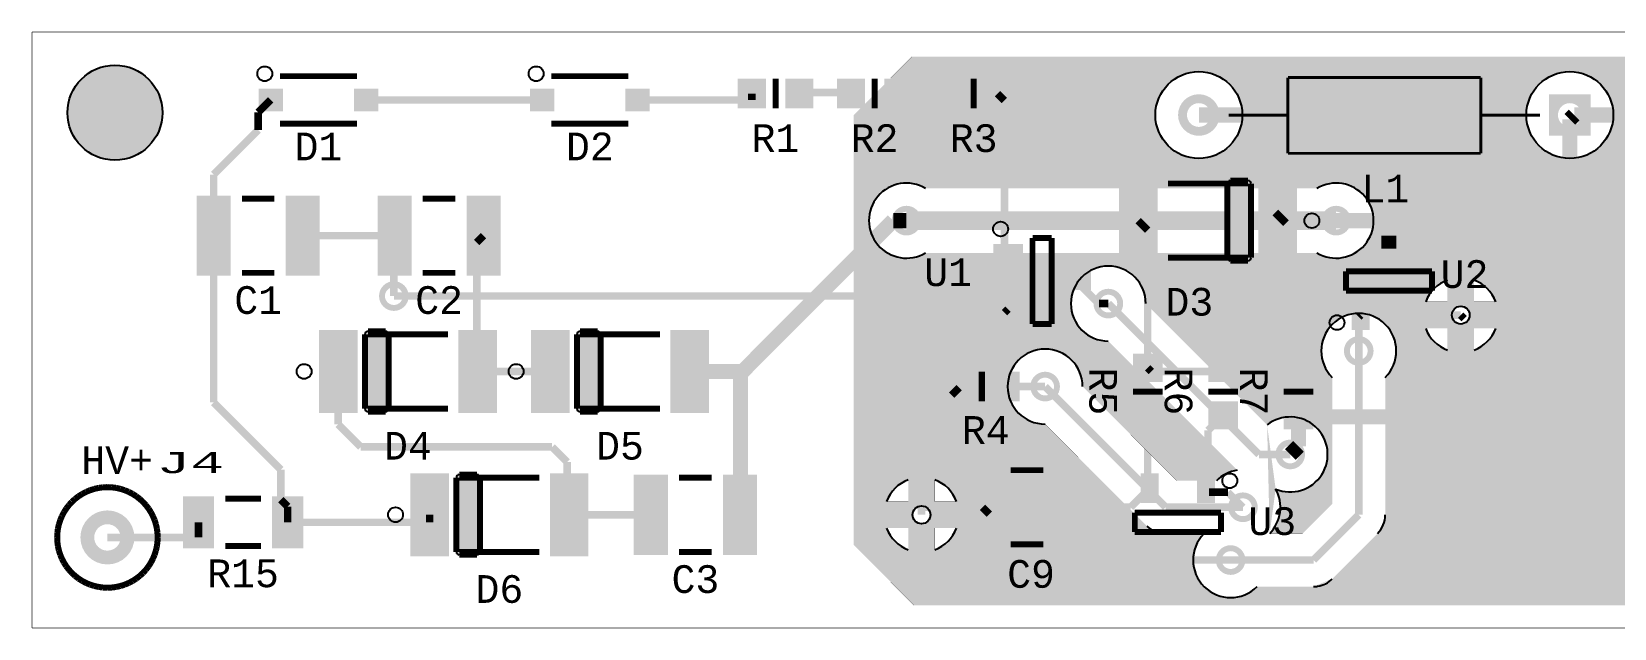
# Model space of a CAD drawing. Extents: x 0 to 100, y 0 to 20.
# Drawn here: x 0 to 53.3, y 0 to 20.1 of the extents above; entities that cross this region are included whole.
import ezdxf
from ezdxf.enums import TextEntityAlignment as Align

# ---------------------------------------------------------------- set-up
doc = ezdxf.new("R2010")
doc.units = 0
for name, color, linetype in [('KUPFERLAGE_OBEN', 3, 'CONTINUOUS'), ('KUPFERLAGE_UNTEN', 1, 'CONTINUOUS'), ('LEITERPLATTENUMRISS', 2, 'CONTINUOUS'), ('SIEBDRUCK_OBEN', 4, 'CONTINUOUS'), ('SIEBDRUCK_UNTEN', 6, 'CONTINUOUS')]:
    doc.layers.add(name, color=color, linetype=linetype)
doc.styles.add('MONOTxtStyle', font='monotxt')

msp = doc.modelspace()

# ---------------------------------------------------------------- hatches: boundary and pattern name
at = {"layer": 'KUPFERLAGE_OBEN'}
h = msp.add_hatch(color=255, dxfattribs=at)
edge = h.paths.add_edge_path()
edge.add_arc((2.794, 17.350666), 1.6, 0, 360)
h = msp.add_hatch(color=256, dxfattribs=at)
edge = h.paths.add_edge_path()
edge.add_arc((39.316, 17.272), 0.7, 0, 360)
edge = h.paths.add_edge_path()
edge.add_arc((39.316, 17.272), 0.4, 0, 360)
h = msp.add_hatch(color=256, dxfattribs=at)
h.paths.add_polyline_path([(51.116, 16.572), (51.116, 17.972), (52.516, 17.972), (52.516, 16.572)])
edge = h.paths.add_edge_path()
edge.add_arc((51.816, 17.272), 0.4, 0, 360)
h = msp.add_hatch(color=256, dxfattribs=at)
edge = h.paths.add_edge_path()
edge.add_arc((29.464, 13.716), 0.5, 0, 360)
edge = h.paths.add_edge_path()
edge.add_arc((29.464, 13.716), 0.3, 0, 360)
h = msp.add_hatch(color=256, dxfattribs=at)
edge = h.paths.add_edge_path()
edge.add_arc((43.942, 13.716), 0.5, 0, 360)
edge = h.paths.add_edge_path()
edge.add_arc((43.942, 13.716), 0.3, 0, 360)
h = msp.add_hatch(color=256, dxfattribs=at)
edge = h.paths.add_edge_path()
edge.add_arc((12.192, 11.176), 0.5, 0, 360)
edge = h.paths.add_edge_path()
edge.add_arc((12.192, 11.176), 0.3, 0, 360)
h = msp.add_hatch(color=256, dxfattribs=at)
edge = h.paths.add_edge_path()
edge.add_arc((36.266139, 10.922), 0.5, 0, 360)
edge = h.paths.add_edge_path()
edge.add_arc((36.266139, 10.922), 0.3, 0, 360)
h = msp.add_hatch(color=256, dxfattribs=at)
edge = h.paths.add_edge_path()
edge.add_arc((48.14, 10.534), 0.5, 0, 360)
edge = h.paths.add_edge_path()
edge.add_arc((48.14, 10.534), 0.3, 0, 360)
h = msp.add_hatch(color=256, dxfattribs=at)
edge = h.paths.add_edge_path()
edge.add_arc((44.704, 9.328021), 0.5, 0, 360)
edge = h.paths.add_edge_path()
edge.add_arc((44.704, 9.328021), 0.3, 0, 360)
h = msp.add_hatch(color=256, dxfattribs=at)
edge = h.paths.add_edge_path()
edge.add_arc((34.135851, 8.128), 0.5, 0, 360)
edge = h.paths.add_edge_path()
edge.add_arc((34.135851, 8.128), 0.3, 0, 360)
h = msp.add_hatch(color=256, dxfattribs=at)
edge = h.paths.add_edge_path()
edge.add_arc((42.394667, 5.842), 0.5, 0, 360)
edge = h.paths.add_edge_path()
edge.add_arc((42.394667, 5.842), 0.3, 0, 360)
h = msp.add_hatch(color=256, dxfattribs=at)
edge = h.paths.add_edge_path()
edge.add_arc((29.972, 3.81), 0.5, 0, 360)
edge = h.paths.add_edge_path()
edge.add_arc((29.972, 3.81), 0.3, 0, 360)
h = msp.add_hatch(color=256, dxfattribs=at)
edge = h.paths.add_edge_path()
edge.add_arc((40.801, 4.064), 0.5, 0, 360)
edge = h.paths.add_edge_path()
edge.add_arc((40.801, 4.064), 0.3, 0, 360)
h = msp.add_hatch(color=256, dxfattribs=at)
edge = h.paths.add_edge_path()
edge.add_arc((2.54, 3.048), 0.910082, 0, 360)
edge = h.paths.add_edge_path()
edge.add_arc((2.54, 3.048), 0.4445, 0, 360)
h = msp.add_hatch(color=256, dxfattribs=at)
edge = h.paths.add_edge_path()
edge.add_arc((40.386, 2.286), 0.5, 0, 360)
edge = h.paths.add_edge_path()
edge.add_arc((40.386, 2.286), 0.3, 0, 360)
at = {"layer": 'KUPFERLAGE_UNTEN'}
h = msp.add_hatch(color=1, dxfattribs=at)
h.paths.add_polyline_path([(99.233675, 0.766325), (99.233675, 13.208), (94.488, 13.208), (91.354649, 19.233675), (71.73458, 19.233675), (71.233675, 18.131686), (71.233675, 18.131684), (69.342, 13.97), (63.5, 13.97), (60.868162, 19.233675), (29.647675, 19.233675), (27.686, 17.272), (27.686, 2.794), (29.713675, 0.766325)])
edge = h.paths.add_edge_path()
edge.add_arc((90.17, 6.604), 1.262635, 90.072045, 359.928046, ccw=False)
edge.add_line((90.168412, 7.866634), (93.093889, 10.792111))
edge.add_arc((93.725999, 10.16), 0.893939, 89.961453, 135, ccw=False)
edge.add_line((93.726601, 11.053939), (95.628305, 11.053939))
edge.add_arc((96.52, 10.16), 1.262635, 225.071999, 134.928001, ccw=False)
edge.add_line((95.628305, 9.266061), (94.096281, 9.266061))
edge.add_line((94.096281, 9.266061), (91.432634, 6.602414))
edge = h.paths.add_edge_path()
edge.add_arc((48.14, 10.534), 1.262635, 200.769496, 249.230504, ccw=False)
edge.add_line((46.959418, 10.086258), (47.692258, 10.086258))
edge.add_line((47.692258, 10.086258), (47.692258, 9.353418))
edge = h.paths.add_edge_path()
edge.add_line((47.692258, 11.714582), (47.692258, 10.981742))
edge.add_line((47.692258, 10.981742), (46.959418, 10.981742))
edge.add_arc((48.14, 10.534), 1.262635, 110.769496, 159.230504, ccw=False)
edge = h.paths.add_edge_path()
edge.add_arc((71.374, 6.35), 1.262635, 0.071954, 269.927955, ccw=False)
edge.add_line((72.636634, 6.351586), (72.760281, 6.227939))
edge.add_line((72.760281, 6.227939), (79.590688, 6.227939))
edge.add_arc((80.482383, 5.334), 1.262635, 225.071999, 134.928001, ccw=False)
edge.add_line((79.590688, 4.440061), (72.390803, 4.440061))
edge.add_arc((72.389999, 5.334), 0.893939, 225, 270.051481, ccw=False)
edge.add_line((71.757889, 4.701889), (71.372412, 5.087366))
edge = h.paths.add_edge_path()
edge.add_arc((97.028, 3.048), 1.672717, 0, 360)
edge = h.paths.add_edge_path()
edge.add_arc((34.135851, 8.128), 1.262635, 0.071938, 269.92794, ccw=False)
edge.add_line((35.398485, 8.129585), (38.570132, 4.957939))
edge.add_line((38.570132, 4.957939), (39.909305, 4.957939))
edge.add_arc((40.801, 4.064), 1.262635, 98.628399, 134.928001, ccw=False)
edge.add_line((40.611573, 5.312345), (36.264551, 9.659366))
edge.add_arc((36.266139, 10.922), 1.262635, 0.071954, 269.927955, ccw=False)
edge.add_line((37.528773, 10.923586), (41.616232, 6.836126))
edge.add_arc((42.394667, 5.842), 1.262635, 247.129364, 128.062149, ccw=False)
edge.add_arc((40.801, 4.064), 1.262635, 315.559238, 29.12926, ccw=False)
edge.add_line((41.702489, 3.179939), (42.809717, 3.179939))
edge.add_line((42.809717, 3.179939), (43.810061, 4.180283))
edge.add_line((43.810061, 4.180283), (43.810061, 8.436326))
edge.add_arc((44.704, 9.328021), 1.262635, 315.071999, 224.928001, ccw=False)
edge.add_line((45.597939, 8.436326), (45.597939, 3.81))
edge.add_arc((44.704, 3.81), 0.893939, 314.927935, 0, ccw=False)
edge.add_line((45.335315, 3.177095), (43.812905, 1.654685))
edge.add_arc((43.18, 2.286), 0.893939, 278.981182, 315.072065, ccw=False)
edge.add_arc((43.179999, 2.286), 0.893939, 269.962869, 278.98126, ccw=False)
edge.add_line((43.179419, 1.392061), (41.277695, 1.392061))
edge.add_arc((40.386, 2.286), 1.262635, 135.559238, 314.928001, ccw=False)
edge.add_line((39.484511, 3.170061), (38.200783, 3.170061))
edge.add_arc((38.199851, 4.064), 0.893939, 225.000007, 270.059762, ccw=False)
edge.add_line((37.567741, 3.431889), (34.134263, 6.865366))
edge = h.paths.add_edge_path()
edge.add_arc((29.972, 3.81), 0.3, 0, 360)
edge = h.paths.add_edge_path()
edge.add_arc((29.972, 3.81), 1.262635, 200.769496, 249.230504, ccw=False)
edge.add_line((28.791418, 3.362258), (29.524258, 3.362258))
edge.add_line((29.524258, 3.362258), (29.524258, 2.629418))
edge = h.paths.add_edge_path()
edge.add_arc((29.972, 3.81), 1.262635, 290.769496, 339.230504, ccw=False)
edge.add_line((30.419742, 2.629418), (30.419742, 3.362258))
edge.add_line((30.419742, 3.362258), (31.152582, 3.362258))
edge = h.paths.add_edge_path()
edge.add_arc((29.972, 3.81), 1.262635, 110.769496, 159.230504, ccw=False)
edge.add_line((29.524258, 4.990582), (29.524258, 4.257742))
edge.add_line((29.524258, 4.257742), (28.791418, 4.257742))
edge = h.paths.add_edge_path()
edge.add_arc((29.972, 3.81), 1.262635, 20.769496, 69.230504, ccw=False)
edge.add_line((31.152582, 4.257742), (30.419742, 4.257742))
edge.add_line((30.419742, 4.257742), (30.419742, 4.990582))
edge = h.paths.add_edge_path()
edge.add_arc((43.942, 13.716), 1.262635, 239.271696, 120.728304, ccw=False)
edge.add_line((43.296834, 12.630639), (30.109166, 12.630639))
edge.add_arc((29.464, 13.716), 1.262635, 59.271696, 300.728304, ccw=False)
edge.add_line((30.109166, 14.801361), (43.296834, 14.801361))
edge = h.paths.add_edge_path()
edge.add_arc((39.316, 17.272), 1.462635, 0, 360)
edge = h.paths.add_edge_path()
edge.add_arc((83.566, 11.086697), 1.262635, 200.769496, 249.230504, ccw=False)
edge.add_line((82.385418, 10.638955), (83.118258, 10.638955))
edge.add_line((83.118258, 10.638955), (83.118258, 9.906115))
edge = h.paths.add_edge_path()
edge.add_arc((83.566, 11.086697), 1.262635, 290.769496, 339.230504, ccw=False)
edge.add_line((84.013742, 9.906115), (84.013742, 10.638955))
edge.add_line((84.013742, 10.638955), (84.746582, 10.638955))
edge = h.paths.add_edge_path()
edge.add_arc((83.566, 11.086697), 1.262635, 110.769496, 159.230504, ccw=False)
edge.add_line((83.118258, 12.267279), (83.118258, 11.534439))
edge.add_line((83.118258, 11.534439), (82.385418, 11.534439))
edge = h.paths.add_edge_path()
edge.add_arc((83.566, 11.086697), 0.3, 0, 360)
edge = h.paths.add_edge_path()
edge.add_arc((83.566, 11.086697), 1.262635, 20.769496, 69.230504, ccw=False)
edge.add_line((84.746582, 11.534439), (84.013742, 11.534439))
edge.add_line((84.013742, 11.534439), (84.013742, 12.267279))
edge = h.paths.add_edge_path()
edge.add_arc((74.168, 17.272), 1.672717, 200.769538, 249.230462, ccw=False)
edge.add_line((72.603986, 16.678838), (73.574838, 16.678838))
edge.add_line((73.574838, 16.678838), (73.574838, 15.707986))
edge = h.paths.add_edge_path()
edge.add_arc((74.168, 17.272), 1.672717, 290.769538, 339.230462, ccw=False)
edge.add_line((74.761162, 15.707986), (74.761162, 16.678838))
edge.add_line((74.761162, 16.678838), (75.732014, 16.678838))
edge = h.paths.add_edge_path()
edge.add_arc((78.232, 17.272), 1.672717, 0, 360)
edge = h.paths.add_edge_path()
edge.add_arc((82.296, 17.272), 1.672717, 0, 360)
edge = h.paths.add_edge_path()
edge.add_arc((86.36, 17.272), 1.672717, 200.769538, 249.230462, ccw=False)
edge.add_line((84.795986, 16.678838), (85.766838, 16.678838))
edge.add_line((85.766838, 16.678838), (85.766838, 15.707986))
edge = h.paths.add_edge_path()
edge.add_arc((86.36, 17.272), 1.672717, 290.769538, 339.230462, ccw=False)
edge.add_line((86.953162, 15.707986), (86.953162, 16.678838))
edge.add_line((86.953162, 16.678838), (87.924014, 16.678838))
edge = h.paths.add_edge_path()
edge.add_arc((90.424, 17.272), 1.672717, 0, 360)
edge = h.paths.add_edge_path()
edge.add_arc((74.168, 17.272), 1.672717, 110.769538, 159.230462, ccw=False)
edge.add_line((73.574838, 18.836014), (73.574838, 17.865162))
edge.add_line((73.574838, 17.865162), (72.603986, 17.865162))
edge = h.paths.add_edge_path()
edge.add_arc((74.168, 17.272), 0.4445, 0, 360)
edge = h.paths.add_edge_path()
edge.add_arc((74.168, 17.272), 1.672717, 20.769538, 69.230462, ccw=False)
edge.add_line((75.732014, 17.865162), (74.761162, 17.865162))
edge.add_line((74.761162, 17.865162), (74.761162, 18.836014))
edge = h.paths.add_edge_path()
edge.add_arc((86.36, 17.272), 1.672717, 110.769538, 159.230462, ccw=False)
edge.add_line((85.766838, 18.836014), (85.766838, 17.865162))
edge.add_line((85.766838, 17.865162), (84.795986, 17.865162))
edge = h.paths.add_edge_path()
edge.add_arc((86.36, 17.272), 0.4445, 0, 360)
edge = h.paths.add_edge_path()
edge.add_arc((86.36, 17.272), 1.672717, 20.769538, 69.230462, ccw=False)
edge.add_line((87.924014, 17.865162), (86.953162, 17.865162))
edge.add_line((86.953162, 17.865162), (86.953162, 18.836014))
edge = h.paths.add_edge_path()
edge.add_arc((67.31, 5.842), 1.262635, 290.769496, 339.230504, ccw=False)
edge.add_line((67.757742, 4.661418), (67.757742, 5.394258))
edge.add_line((67.757742, 5.394258), (68.490582, 5.394258))
edge = h.paths.add_edge_path()
edge.add_arc((67.31, 5.842), 0.3, 0, 360)
edge = h.paths.add_edge_path()
edge.add_arc((67.31, 5.842), 1.262635, 200.769496, 249.230504, ccw=False)
edge.add_line((66.129418, 5.394258), (66.862258, 5.394258))
edge.add_line((66.862258, 5.394258), (66.862258, 4.661418))
edge = h.paths.add_edge_path()
edge.add_arc((67.31, 5.842), 1.262635, 20.769496, 69.230504, ccw=False)
edge.add_line((68.490582, 6.289742), (67.757742, 6.289742))
edge.add_line((67.757742, 6.289742), (67.757742, 7.022582))
edge = h.paths.add_edge_path()
edge.add_arc((67.31, 5.842), 1.262635, 110.769496, 159.230504, ccw=False)
edge.add_line((66.862258, 7.022582), (66.862258, 6.289742))
edge.add_line((66.862258, 6.289742), (66.129418, 6.289742))
edge = h.paths.add_edge_path()
edge.add_arc((48.14, 10.534), 1.262635, 290.769496, 339.230504, ccw=False)
edge.add_line((48.587742, 9.353418), (48.587742, 10.086258))
edge.add_line((48.587742, 10.086258), (49.320582, 10.086258))
edge = h.paths.add_edge_path()
edge.add_arc((68.834, 10.16), 1.262635, 200.769496, 249.230504, ccw=False)
edge.add_line((67.653418, 9.712258), (68.386258, 9.712258))
edge.add_line((68.386258, 9.712258), (68.386258, 8.979418))
edge = h.paths.add_edge_path()
edge.add_arc((68.834, 10.16), 1.262635, 290.769496, 339.230504, ccw=False)
edge.add_line((69.281742, 8.979418), (69.281742, 9.712258))
edge.add_line((69.281742, 9.712258), (70.014582, 9.712258))
edge = h.paths.add_edge_path()
edge.add_arc((68.834, 10.16), 0.3, 0, 360)
edge = h.paths.add_edge_path()
edge.add_arc((48.14, 10.534), 0.3, 0, 360)
edge = h.paths.add_edge_path()
edge.add_arc((48.14, 10.534), 1.262635, 20.769496, 69.230504, ccw=False)
edge.add_line((49.320582, 10.981742), (48.587742, 10.981742))
edge.add_line((48.587742, 10.981742), (48.587742, 11.714582))
edge = h.paths.add_edge_path()
edge.add_arc((68.834, 10.16), 1.262635, 110.769496, 159.230504, ccw=False)
edge.add_line((68.386258, 11.340582), (68.386258, 10.607742))
edge.add_line((68.386258, 10.607742), (67.653418, 10.607742))
edge = h.paths.add_edge_path()
edge.add_arc((68.834, 10.16), 1.262635, 20.769496, 69.230504, ccw=False)
edge.add_line((70.014582, 10.607742), (69.281742, 10.607742))
edge.add_line((69.281742, 10.607742), (69.281742, 11.340582))
edge = h.paths.add_edge_path()
edge.add_arc((51.816, 17.272), 1.462635, 0, 360)
h = msp.add_hatch(color=255, dxfattribs=at)
edge = h.paths.add_edge_path()
edge.add_arc((2.794, 17.350666), 1.6, 0, 360)
h = msp.add_hatch(color=256, dxfattribs=at)
edge = h.paths.add_edge_path()
edge.add_arc((39.316, 17.272), 0.7, 0, 360)
edge = h.paths.add_edge_path()
edge.add_arc((39.316, 17.272), 0.4, 0, 360)
h = msp.add_hatch(color=256, dxfattribs=at)
edge = h.paths.add_edge_path()
edge.add_arc((51.816, 17.272), 0.7, 0, 360)
edge = h.paths.add_edge_path()
edge.add_arc((51.816, 17.272), 0.4, 0, 360)
h = msp.add_hatch(color=256, dxfattribs=at)
edge = h.paths.add_edge_path()
edge.add_arc((29.464, 13.716), 0.5, 0, 360)
edge = h.paths.add_edge_path()
edge.add_arc((29.464, 13.716), 0.3, 0, 360)
h = msp.add_hatch(color=256, dxfattribs=at)
edge = h.paths.add_edge_path()
edge.add_arc((43.942, 13.716), 0.5, 0, 360)
edge = h.paths.add_edge_path()
edge.add_arc((43.942, 13.716), 0.3, 0, 360)
h = msp.add_hatch(color=256, dxfattribs=at)
edge = h.paths.add_edge_path()
edge.add_arc((12.192, 11.176), 0.5, 0, 360)
edge = h.paths.add_edge_path()
edge.add_arc((12.192, 11.176), 0.3, 0, 360)
h = msp.add_hatch(color=256, dxfattribs=at)
edge = h.paths.add_edge_path()
edge.add_arc((36.266139, 10.922), 0.5, 0, 360)
edge = h.paths.add_edge_path()
edge.add_arc((36.266139, 10.922), 0.3, 0, 360)
h = msp.add_hatch(color=256, dxfattribs=at)
edge = h.paths.add_edge_path()
edge.add_arc((48.14, 10.534), 0.5, 0, 360)
edge = h.paths.add_edge_path()
edge.add_arc((48.14, 10.534), 0.3, 0, 360)
h = msp.add_hatch(color=256, dxfattribs=at)
edge = h.paths.add_edge_path()
edge.add_arc((44.704, 9.328021), 0.5, 0, 360)
edge = h.paths.add_edge_path()
edge.add_arc((44.704, 9.328021), 0.3, 0, 360)
h = msp.add_hatch(color=256, dxfattribs=at)
edge = h.paths.add_edge_path()
edge.add_arc((34.135851, 8.128), 0.5, 0, 360)
edge = h.paths.add_edge_path()
edge.add_arc((34.135851, 8.128), 0.3, 0, 360)
h = msp.add_hatch(color=256, dxfattribs=at)
edge = h.paths.add_edge_path()
edge.add_arc((42.394667, 5.842), 0.5, 0, 360)
edge = h.paths.add_edge_path()
edge.add_arc((42.394667, 5.842), 0.3, 0, 360)
h = msp.add_hatch(color=256, dxfattribs=at)
edge = h.paths.add_edge_path()
edge.add_arc((29.972, 3.81), 0.5, 0, 360)
edge = h.paths.add_edge_path()
edge.add_arc((29.972, 3.81), 0.3, 0, 360)
h = msp.add_hatch(color=256, dxfattribs=at)
edge = h.paths.add_edge_path()
edge.add_arc((40.801, 4.064), 0.5, 0, 360)
edge = h.paths.add_edge_path()
edge.add_arc((40.801, 4.064), 0.3, 0, 360)
h = msp.add_hatch(color=256, dxfattribs=at)
edge = h.paths.add_edge_path()
edge.add_arc((2.54, 3.048), 0.910082, 0, 360)
edge = h.paths.add_edge_path()
edge.add_arc((2.54, 3.048), 0.4445, 0, 360)
h = msp.add_hatch(color=256, dxfattribs=at)
edge = h.paths.add_edge_path()
edge.add_arc((40.386, 2.286), 0.5, 0, 360)
edge = h.paths.add_edge_path()
edge.add_arc((40.386, 2.286), 0.3, 0, 360)
at = {"layer": 'LEITERPLATTENUMRISS'}
h = msp.add_hatch(color=255, dxfattribs=at)
edge = h.paths.add_edge_path()
edge.add_arc((2.794, 17.350666), 1.6, 0, 360)
at = {"layer": 'SIEBDRUCK_OBEN'}
h = msp.add_hatch(color=255, dxfattribs=at)
edge = h.paths.add_edge_path()
edge.add_arc((2.794, 17.350666), 1.6, 0, 360)
h = msp.add_hatch(color=4, dxfattribs=at)
edge = h.paths.add_edge_path()
edge.add_line((40.274, 14.966), (40.274, 12.466))
edge.add_arc((40.374, 12.466), 0.1, 180, 270)
edge.add_line((40.374, 12.366), (40.974, 12.366))
edge.add_arc((40.974, 12.466), 0.1, 270, 0)
edge.add_line((41.074, 12.466), (41.074, 14.966))
edge.add_arc((40.974, 14.966), 0.1, 0, 90)
edge.add_line((40.974, 15.066), (40.374, 15.066))
edge.add_arc((40.374, 14.966), 0.1, 90, 180)
h = msp.add_hatch(color=4, dxfattribs=at)
edge = h.paths.add_edge_path()
edge.add_line((11.217, 9.886), (11.217, 7.386))
edge.add_arc((11.317, 7.386), 0.1, 180, 270)
edge.add_line((11.317, 7.286), (11.917, 7.286))
edge.add_arc((11.917, 7.386), 0.1, 270, 0)
edge.add_line((12.017, 7.386), (12.017, 9.886))
edge.add_arc((11.917, 9.886), 0.1, 0, 90)
edge.add_line((11.917, 9.986), (11.317, 9.986))
edge.add_arc((11.317, 9.886), 0.1, 90, 180)
h = msp.add_hatch(color=4, dxfattribs=at)
edge = h.paths.add_edge_path()
edge.add_line((18.362, 9.886), (18.362, 7.386))
edge.add_arc((18.462, 7.386), 0.1, 180, 270)
edge.add_line((18.462, 7.286), (19.062, 7.286))
edge.add_arc((19.062, 7.386), 0.1, 270, 0)
edge.add_line((19.162, 7.386), (19.162, 9.886))
edge.add_arc((19.062, 9.886), 0.1, 0, 90)
edge.add_line((19.062, 9.986), (18.462, 9.986))
edge.add_arc((18.462, 9.886), 0.1, 90, 180)
h = msp.add_hatch(color=4, dxfattribs=at)
edge = h.paths.add_edge_path()
edge.add_line((14.298, 5.062), (14.298, 2.562))
edge.add_arc((14.398, 2.562), 0.1, 180, 270)
edge.add_line((14.398, 2.462), (14.998, 2.462))
edge.add_arc((14.998, 2.562), 0.1, 270, 0)
edge.add_line((15.098, 2.562), (15.098, 5.062))
edge.add_arc((14.998, 5.062), 0.1, 0, 90)
edge.add_line((14.998, 5.162), (14.398, 5.162))
edge.add_arc((14.398, 5.062), 0.1, 90, 180)
at = {"layer": 'SIEBDRUCK_UNTEN'}
h = msp.add_hatch(color=255, dxfattribs=at)
edge = h.paths.add_edge_path()
edge.add_arc((2.794, 17.350666), 1.6, 0, 360)

# ---------------------------------------------------------------- linework, layer by layer
at = {"layer": 'KUPFERLAGE_OBEN', "color": 3}
for points, const_width in [([(100.076, 20.066), (0, 20.066)], 0.0254), ([(0, 20.066), (0, 0)], 0.0254), ([(25.894966, 18.034), (27.660039, 18.034)], 0.254), ([(29.234077, 18.034), (30.980594, 18.034)], 0.254), ([(7.62, 17.358), (8.042, 17.78)], 0.254), ([(17.186, 17.78), (11.262, 17.78)], 0.254), ([(24.254666, 17.78), (20.406, 17.78)], 0.254), ([(24.254666, 17.9937), (24.254666, 17.78)], 0.254), ([(32.532888, 17.9937), (32.766, 17.760588)], 0.254), ([(32.766, 17.760588), (32.766, 12.48)], 0.254), ([(7.62, 16.764), (7.62, 17.358)], 0.254), ([(40.894, 17.272), (39.316, 17.272)], 0.508), ([(42.164, 16.002), (40.894, 17.272)], 0.508), ([(51.816, 17.12321), (51.964789, 17.272)], 0.508), ([(51.816, 8.382), (51.816, 17.12321)], 0.508), ([(51.964789, 17.272), (55.254, 17.272)], 0.508), ([(6.12, 15.264), (7.62, 16.764)], 0.254), ([(42.164, 13.906), (42.164, 16.002)], 0.508), ([(6.12, 13.208), (6.12, 15.264)], 0.254), ([(23.94, 8.636), (29.02, 13.716)], 0.508), ([(29.02, 13.716), (29.464, 13.716)], 0.508), ([(42.164, 13.906), (41.974, 13.716)], 0.508), ([(41.974, 13.716), (45.211909, 13.716)], 0.508), ([(45.211909, 13.716), (45.72, 13.207909)], 0.508), ([(6.12, 13.208), (6.12, 7.596)], 0.254), ([(12.331, 13.208), (9.12, 13.208)], 0.254), ([(15.216, 13.208), (14.986, 12.978)], 0.254), ([(37.274, 13.716), (37.592, 13.398)], 0.254), ([(37.592, 13.398), (37.592, 8.89)], 0.254), ([(45.72, 13.207909), (45.72, 12.767)], 0.508), ([(12.192, 13.196), (12.192, 11.176)], 0.254), ([(14.986, 12.978), (14.986, 8.6515)], 0.254), ([(35.186, 11.684), (35.948, 10.922)], 0.254), ([(32.886, 10.734), (32.766, 10.614)], 0.254), ([(32.766, 10.614), (32.766, 8.147)], 0.254), ([(35.948, 10.922), (36.266139, 10.922)], 0.254), ([(44.77, 10.534), (44.704, 10.468)], 0.254), ([(44.704, 10.468), (44.704, 9.328021)], 0.254), ([(46.67, 10.534), (48.14, 10.534)], 0.254), ([(10.317, 6.858), (10.317, 8.636)], 0.254), ([(15.0015, 8.636), (17.494, 8.636)], 0.254), ([(23.94, 8.636), (22.162, 8.636)], 0.508), ([(23.876, 3.836), (23.876, 8.636)], 0.508), ([(37.592, 8.758666), (37.714666, 8.636)], 0.254), ([(37.714666, 8.636), (42.610667, 8.636)], 0.254), ([(50.546, 7.112), (51.816, 8.382)], 0.508), ([(30.988, 7.836), (31.242, 8.09)], 0.254), ([(34.135851, 8.128), (32.804, 8.128)], 0.254), ([(6.12, 7.596), (8.382, 5.334)], 0.254), ([(30.988, 7.836), (30.988, 6.489)], 0.254), ([(10.317, 6.858), (11.079, 6.096)], 0.254), ([(37.592, 4.606), (37.592, 7.158666)], 0.254), ([(40.132, 7.158666), (39.624, 6.650666)], 0.254), ([(42.672, 6.119333), (42.672, 7.112)], 0.508), ([(42.71867, 7.112), (50.546, 7.112)], 0.508), ([(30.988, 6.489), (31.635, 5.842)], 0.254), ([(39.624, 6.650666), (39.624, 4.826)], 0.254), ([(11.079, 6.096), (17.526, 6.096)], 0.254), ([(18.034, 5.588), (17.526, 6.096)], 0.254), ([(31.635, 5.842), (31.635, 4.064)], 0.254), ([(42.394667, 5.842), (42.672, 6.119333)], 0.508), ([(8.382, 5.334), (8.382, 4.318)], 0.254), ([(18.034, 5.588), (18.034, 3.81)], 0.254), ([(37.658, 4.706), (37.016, 4.064)], 0.254), ([(8.382, 4.318), (8.612, 4.088)], 0.254), ([(40.293001, 4.572), (39.658, 4.572)], 0.254), ([(40.801, 4.064), (40.293001, 4.572)], 0.254), ([(8.612, 4.088), (8.612, 3.556)], 0.254), ([(13.398, 3.812), (13.398, 3.556)], 0.254), ([(20.828, 3.81), (18.034, 3.81)], 0.254), ([(32.004, 4.064), (29.972, 4.064)], 0.254), ([(32.028, 4.064), (32.258, 3.834)], 0.254), ([(37.016, 4.064), (35.052, 4.064)], 0.254), ([(5.612, 3.556), (5.612, 3.048)], 0.254), ([(13.398, 3.556), (8.612, 3.556)], 0.254), ([(5.612, 3.048), (2.54, 3.048)], 0.254), ([(38.668, 2.286), (40.386, 2.286)], 0.254), ([(0, 0), (100.076, 0)], 0.0254)]:
    msp.add_lwpolyline(points, dxfattribs=dict(at, const_width=const_width))
at = {"layer": 'KUPFERLAGE_OBEN', "color": 255}
msp.add_circle((2.794, 17.350666), 1.6, dxfattribs=at)
at = {"layer": 'KUPFERLAGE_OBEN'}
for points in [[(7.632, 17.4), (7.632, 18.16), (8.452, 17.4), (8.452, 18.16)], [(10.852, 17.4), (10.852, 18.16), (11.672, 17.4), (11.672, 18.16)], [(16.776, 17.4), (16.776, 18.16), (17.596, 17.4), (17.596, 18.16)], [(19.996, 17.4), (19.996, 18.16), (20.816, 17.4), (20.816, 18.16)], [(23.779666, 17.4937), (23.779666, 18.4937), (24.729666, 17.4937), (24.729666, 18.4937)], [(25.379666, 17.4937), (25.379666, 18.4937), (26.329666, 17.4937), (26.329666, 18.4937)], [(27.118776, 17.4937), (27.118776, 18.4937), (28.068776, 17.4937), (28.068776, 18.4937)], [(28.718776, 17.4937), (28.718776, 18.4937), (29.668776, 17.4937), (29.668776, 18.4937)], [(30.457888, 17.4937), (30.457888, 18.4937), (31.407888, 17.4937), (31.407888, 18.4937)], [(32.057888, 17.4937), (32.057888, 18.4937), (33.007888, 17.4937), (33.007888, 18.4937)], [(36.624, 15.116), (37.924, 15.116), (36.624, 12.316), (37.924, 12.316)], [(41.324, 15.116), (42.624, 15.116), (41.324, 12.316), (42.624, 12.316)], [(6.695, 11.858), (5.545, 11.858), (6.695, 14.558), (5.545, 14.558)], [(9.695, 11.858), (8.545, 11.858), (9.695, 14.558), (8.545, 14.558)], [(12.791, 11.858), (11.641, 11.858), (12.791, 14.558), (11.641, 14.558)], [(15.791, 11.858), (14.641, 11.858), (15.791, 14.558), (14.641, 14.558)], [(45.42, 13.334), (46.02, 13.334), (45.42, 12.334), (46.02, 12.334)], [(32.386, 12.334), (32.386, 12.934), (33.386, 12.334), (33.386, 12.934)], [(34.686, 11.384), (34.686, 11.984), (35.686, 11.384), (35.686, 11.984)], [(32.386, 10.434), (32.386, 11.034), (33.386, 10.434), (33.386, 11.034)], [(45.07, 10.034), (44.47, 10.034), (45.07, 11.034), (44.47, 11.034)], [(46.97, 10.034), (46.37, 10.034), (46.97, 11.034), (46.37, 11.034)], [(10.967, 7.236), (9.667, 7.236), (10.967, 10.036), (9.667, 10.036)], [(15.667, 7.236), (14.367, 7.236), (15.667, 10.036), (14.367, 10.036)], [(18.112, 7.236), (16.812, 7.236), (18.112, 10.036), (16.812, 10.036)], [(22.812, 7.236), (21.512, 7.236), (22.812, 10.036), (21.512, 10.036)], [(37.092, 9.233666), (38.092, 9.233666), (37.092, 8.283666), (38.092, 8.283666)], [(39.632, 9.233666), (40.632, 9.233666), (39.632, 8.283666), (40.632, 8.283666)], [(42.172, 9.233666), (43.172, 9.233666), (42.172, 8.283666), (43.172, 8.283666)], [(30.729, 7.628), (30.729, 8.628), (31.679, 7.628), (31.679, 8.628)], [(32.329, 7.628), (32.329, 8.628), (33.279, 7.628), (33.279, 8.628)], [(38.092, 6.683666), (37.092, 6.683666), (38.092, 7.633666), (37.092, 7.633666)], [(40.632, 6.683666), (39.632, 6.683666), (40.632, 7.633666), (39.632, 7.633666)], [(43.172, 6.683666), (42.172, 6.683666), (43.172, 7.633666), (42.172, 7.633666)], [(31.453, 5.414), (32.603, 5.414), (31.453, 2.714), (32.603, 2.714)], [(34.453, 5.414), (35.603, 5.414), (34.453, 2.714), (35.603, 2.714)], [(14.048, 2.412), (12.748, 2.412), (14.048, 5.212), (12.748, 5.212)], [(18.748, 2.412), (17.448, 2.412), (18.748, 5.212), (17.448, 5.212)], [(21.427, 2.462), (20.277, 2.462), (21.427, 5.162), (20.277, 5.162)], [(24.427, 2.462), (23.277, 2.462), (24.427, 5.162), (23.277, 5.162)], [(37.358, 5.206), (37.958, 5.206), (37.358, 4.206), (37.958, 4.206)], [(39.258, 5.206), (39.858, 5.206), (39.258, 4.206), (39.858, 4.206)], [(6.137, 2.681), (5.087, 2.681), (6.137, 4.431), (5.087, 4.431)], [(9.137, 2.681), (8.087, 2.681), (9.137, 4.431), (8.087, 4.431)], [(38.908, 1.906), (38.308, 1.906), (38.908, 2.906), (38.308, 2.906)]]:
    msp.add_solid(points, dxfattribs=at)
at = {"layer": 'KUPFERLAGE_UNTEN', "color": 1}
for points, const_width in [([(99.233675, 0.766325), (99.233675, 13.208), (94.488, 13.208), (91.354649, 19.233675), (71.73458, 19.233675), (71.233675, 18.131686), (71.233675, 18.131684), (69.342, 13.97), (63.5, 13.97), (60.868162, 19.233675), (29.647675, 19.233675), (27.686, 17.272), (27.686, 2.794), (29.713675, 0.766325), (99.233675, 0.766325)], 0.00127), ([(30.109166, 14.801361), (43.296834, 14.801361)], 0.00127), ([(43.942, 13.716), (29.464, 13.716)], 0.635), ([(43.296834, 12.630639), (30.109166, 12.630639)], 0.00127), ([(28.556, 11.176), (12.192, 11.176)], 0.254), ([(28.556, 11.176), (29.972, 9.76)], 0.254), ([(47.692258, 11.714582), (47.692258, 10.981742), (46.959418, 10.981742)], 0.00127), ([(49.320582, 10.981742), (48.587742, 10.981742), (48.587742, 11.714582)], 0.00127), ([(36.266139, 10.922), (41.346139, 5.842)], 0.254), ([(37.528773, 10.923586), (41.616232, 6.836126)], 0.00127), ([(48.14, 10.534), (48.26, 10.414)], 0.254), ([(29.972, 9.76), (29.972, 3.81)], 0.254), ([(40.611573, 5.312345), (36.264551, 9.659366)], 0.00127), ([(46.959418, 10.086258), (47.692258, 10.086258), (47.692258, 9.353418)], 0.00127), ([(48.587742, 9.353418), (48.587742, 10.086258), (49.320582, 10.086258)], 0.00127), ([(44.704, 9.328021), (44.704, 3.81)], 0.254), ([(34.135851, 8.128), (38.199852, 4.064)], 0.254), ([(35.398485, 8.129585), (38.570132, 4.957939), (39.909305, 4.957939)], 0.00127), ([(41.702489, 3.179939), (42.809717, 3.179939), (43.810061, 4.180283), (43.810061, 8.436326)], 0.00127), ([(45.597939, 8.436326), (45.597939, 3.81)], 0.00127), ([(37.567741, 3.431889), (34.134263, 6.865366)], 0.00127), ([(41.346139, 5.842), (42.394667, 5.842)], 0.254), ([(29.524258, 4.990582), (29.524258, 4.257742), (28.791418, 4.257742)], 0.00127), ([(31.152582, 4.257742), (30.419742, 4.257742), (30.419742, 4.990582)], 0.00127), ([(38.199852, 4.064), (40.801, 4.064)], 0.254), ([(44.704, 3.81), (43.18, 2.286)], 0.254), ([(28.791418, 3.362258), (29.524258, 3.362258), (29.524258, 2.629418)], 0.00127), ([(30.419742, 2.629418), (30.419742, 3.362258), (31.152582, 3.362258)], 0.00127), ([(39.484511, 3.170061), (38.200783, 3.170061)], 0.00127), ([(45.335315, 3.177095), (43.812905, 1.654685)], 0.00127), ([(40.386, 2.286), (43.18, 2.286)], 0.254), ([(43.179419, 1.392061), (41.277695, 1.392061)], 0.00127)]:
    msp.add_lwpolyline(points, dxfattribs=dict(at, const_width=const_width))
at = {"layer": 'KUPFERLAGE_UNTEN', "color": 255}
msp.add_circle((2.794, 17.350666), 1.6, dxfattribs=at)
at = {"layer": 'KUPFERLAGE_UNTEN', "color": 1}
for centre, radius in [((39.316, 17.272), 1.462635), ((51.816, 17.272), 1.462635), ((48.14, 10.534), 0.3), ((29.972, 3.81), 0.3)]:
    msp.add_circle(centre, radius, dxfattribs=at)
for centre, radius, start, end in [((29.464, 13.716), 1.262635, 59.271696, 300.728304), ((43.942, 13.716), 1.262635, 239.271696, 120.728304), ((36.266139, 10.922), 1.262635, 0.071954, 269.927955), ((48.14, 10.534), 1.262635, 110.769496, 159.230504), ((48.14, 10.534), 1.262635, 20.769496, 69.230504), ((44.704, 9.328021), 1.262635, 315.071999, 224.928001), ((48.14, 10.534), 1.262635, 200.769496, 249.230504), ((48.14, 10.534), 1.262635, 290.769496, 339.230504), ((34.135851, 8.128), 1.262635, 0.071938, 269.92794), ((42.394667, 5.842), 1.262635, 247.129364, 128.062149), ((29.972, 3.81), 1.262635, 110.769496, 159.230504), ((29.972, 3.81), 1.262635, 20.769496, 69.230504), ((40.801, 4.064), 1.262635, 98.628399, 134.928001), ((40.801, 4.064), 1.262635, 315.559238, 29.12926), ((44.704, 3.81), 0.893939, 314.927935, 0), ((29.972, 3.81), 1.262635, 200.769496, 249.230504), ((29.972, 3.81), 1.262635, 290.769496, 339.230504), ((38.199851, 4.064), 0.893939, 225.000007, 270.059762), ((40.386, 2.286), 1.262635, 135.559238, 314.928001), ((43.18, 2.286), 0.893939, 278.981182, 315.072065), ((43.179999, 2.286), 0.893939, 269.962869, 278.98126)]:
    msp.add_arc(centre, radius, start, end, dxfattribs=at)
at = {"layer": 'LEITERPLATTENUMRISS', "color": 2, "const_width": 0.000001}
for points in [[(100, 20), (0, 20)], [(0, 20), (0, 0)], [(0, 0), (100, 0)]]:
    msp.add_lwpolyline(points, dxfattribs=at)
at = {"layer": 'LEITERPLATTENUMRISS', "color": 255}
msp.add_circle((2.794, 17.350666), 1.6, dxfattribs=at)
at = {"layer": 'SIEBDRUCK_OBEN', "color": 4}
for points, const_width in [([(8.352, 18.58), (10.952, 18.58)], 0.2), ([(17.496, 18.58), (20.096, 18.58)], 0.2), ([(25.054656, 17.4937), (25.054656, 18.4937)], 0.2032), ([(25.054656, 18.4937), (25.054676, 18.4937)], 0.2032), ([(25.054676, 18.4937), (25.054676, 17.4937)], 0.2032), ([(28.393767, 17.4937), (28.393767, 18.4937)], 0.2032), ([(28.393767, 18.4937), (28.393787, 18.4937)], 0.2032), ([(28.393787, 18.4937), (28.393787, 17.4937)], 0.2032), ([(31.732878, 17.4937), (31.732878, 18.4937)], 0.2032), ([(31.732878, 18.4937), (31.732898, 18.4937)], 0.2032), ([(31.732898, 18.4937), (31.732898, 17.4937)], 0.2032), ([(42.316, 15.982001), (42.316, 18.532)], 0.1), ([(42.316, 18.532), (48.816, 18.532)], 0.1), ([(48.816, 18.532), (48.816, 15.982001)], 0.1), ([(8.352, 16.98), (10.952, 16.98)], 0.2), ([(17.496, 16.98), (20.096, 16.98)], 0.2), ([(25.054676, 17.4937), (25.054656, 17.4937)], 0.2032), ([(28.393787, 17.4937), (28.393767, 17.4937)], 0.2032), ([(31.732898, 17.4937), (31.732878, 17.4937)], 0.2032), ([(42.316, 17.272), (40.316, 17.272)], 0.1), ([(50.816, 17.272), (48.816, 17.272)], 0.1), ([(48.816, 15.982001), (42.316, 15.982001)], 0.1), ([(40.974, 14.966), (38.274, 14.966)], 0.2), ([(40.274, 14.966), (40.274, 12.466)], 0.2), ([(40.974, 15.066), (40.374, 15.066)], 0.2), ([(41.074, 12.466), (41.074, 14.966)], 0.2), ([(7.07, 14.458), (8.17, 14.458)], 0.2), ([(7.07, 14.458), (8.17, 14.458)], 0.2), ([(13.166, 14.458), (14.266, 14.458)], 0.2), ([(13.166, 14.458), (14.266, 14.458)], 0.2), ([(34.361, 13.134), (33.711, 13.134)], 0.2), ([(33.711, 13.134), (33.711, 10.234)], 0.2), ([(34.361, 10.234), (34.361, 13.134)], 0.2), ([(40.974, 12.466), (38.274, 12.466)], 0.2), ([(40.374, 12.366), (40.974, 12.366)], 0.2), ([(7.07, 11.958), (8.17, 11.958)], 0.2), ([(13.166, 11.958), (14.266, 11.958)], 0.2), ([(44.27, 12.009), (44.27, 11.359)], 0.2), ([(47.17, 12.009), (44.27, 12.009)], 0.2), ([(47.17, 11.359), (47.17, 12.009)], 0.2), ([(44.27, 11.359), (47.17, 11.359)], 0.2), ([(33.711, 10.234), (34.361, 10.234)], 0.2), ([(11.217, 9.886), (11.217, 7.386)], 0.2), ([(11.917, 9.986), (11.317, 9.986)], 0.2), ([(11.317, 9.886), (14.017, 9.886)], 0.2), ([(12.017, 7.386), (12.017, 9.886)], 0.2), ([(18.362, 9.886), (18.362, 7.386)], 0.2), ([(19.062, 9.986), (18.462, 9.986)], 0.2), ([(18.462, 9.886), (21.162, 9.886)], 0.2), ([(19.162, 7.386), (19.162, 9.886)], 0.2), ([(32.00399, 7.628), (32.00399, 8.628)], 0.2032), ([(32.00399, 8.628), (32.00401, 8.628)], 0.2032), ([(32.00401, 8.628), (32.00401, 7.628)], 0.2032), ([(37.092, 7.958676), (38.092, 7.958676)], 0.2032), ([(37.092, 7.958656), (37.092, 7.958676)], 0.2032), ([(38.092, 7.958656), (37.092, 7.958656)], 0.2032), ([(38.092, 7.958676), (38.092, 7.958656)], 0.2032), ([(39.632, 7.958676), (40.632, 7.958676)], 0.2032), ([(39.632, 7.958656), (39.632, 7.958676)], 0.2032), ([(40.632, 7.958656), (39.632, 7.958656)], 0.2032), ([(40.632, 7.958676), (40.632, 7.958656)], 0.2032), ([(42.172, 7.958676), (43.172, 7.958676)], 0.2032), ([(42.172, 7.958656), (42.172, 7.958676)], 0.2032), ([(43.172, 7.958656), (42.172, 7.958656)], 0.2032), ([(43.172, 7.958676), (43.172, 7.958656)], 0.2032), ([(11.317, 7.386), (14.017, 7.386)], 0.2), ([(18.462, 7.386), (21.162, 7.386)], 0.2), ([(32.00401, 7.628), (32.00399, 7.628)], 0.2032), ([(11.317, 7.286), (11.917, 7.286)], 0.2), ([(18.462, 7.286), (19.062, 7.286)], 0.2), ([(34.078, 5.314), (32.978, 5.314)], 0.2), ([(2.245955, 4.715607), (2.101733, 4.683634)], 0.2032), ([(2.392416, 4.734889), (2.245955, 4.715607)], 0.2032), ([(2.54, 4.741333), (2.392416, 4.734889)], 0.2032), ([(2.687583, 4.734889), (2.54, 4.741333)], 0.2032), ([(2.54, 4.741333), (2.54, 4.741333)], 0.2032), ([(2.834044, 4.715607), (2.687583, 4.734889)], 0.2032), ([(2.978266, 4.683634), (2.834044, 4.715607)], 0.2032), ([(14.298, 5.062), (14.298, 2.562)], 0.2), ([(14.998, 5.162), (14.398, 5.162)], 0.2), ([(14.398, 5.062), (17.098, 5.062)], 0.2), ([(15.098, 2.562), (15.098, 5.062)], 0.2), ([(21.802, 5.062), (22.902, 5.062)], 0.2), ([(21.802, 5.062), (22.902, 5.062)], 0.2), ([(1.342632, 4.245367), (1.242831, 4.136453)], 0.2032), ([(1.451546, 4.345168), (1.342632, 4.245367)], 0.2032), ([(1.568744, 4.435097), (1.451546, 4.345168)], 0.2032), ([(1.693333, 4.514469), (1.568744, 4.435097)], 0.2032), ([(1.824366, 4.58268), (1.693333, 4.514469)], 0.2032), ([(1.960846, 4.639212), (1.824366, 4.58268)], 0.2032), ([(2.101733, 4.683634), (1.960846, 4.639212)], 0.2032), ([(3.119153, 4.639212), (2.978266, 4.683634)], 0.2032), ([(3.255633, 4.58268), (3.119153, 4.639212)], 0.2032), ([(3.386666, 4.514469), (3.255633, 4.58268)], 0.2032), ([(3.511255, 4.435097), (3.386666, 4.514469)], 0.2032), ([(3.628453, 4.345168), (3.511255, 4.435097)], 0.2032), ([(3.737367, 4.245367), (3.628453, 4.345168)], 0.2032), ([(3.837168, 4.136453), (3.737367, 4.245367)], 0.2032), ([(6.512, 4.356), (7.712, 4.356)], 0.2), ([(6.512, 4.356), (7.712, 4.356)], 0.2), ([(1.005319, 3.763633), (0.948787, 3.627153)], 0.2032), ([(1.07353, 3.894666), (1.005319, 3.763633)], 0.2032), ([(1.152902, 4.019255), (1.07353, 3.894666)], 0.2032), ([(1.242831, 4.136453), (1.152902, 4.019255)], 0.2032), ([(3.927097, 4.019255), (3.837168, 4.136453)], 0.2032), ([(4.006469, 3.894666), (3.927097, 4.019255)], 0.2032), ([(4.07468, 3.763633), (4.006469, 3.894666)], 0.2032), ([(4.131212, 3.627153), (4.07468, 3.763633)], 0.2032), ([(37.158, 3.881), (37.158, 3.231)], 0.2), ([(40.058, 3.881), (37.158, 3.881)], 0.2), ([(40.058, 3.231), (40.058, 3.881)], 0.2), ([(0.85311, 3.195583), (0.846667, 3.048)], 0.2032), ([(0.872392, 3.342044), (0.85311, 3.195583)], 0.2032), ([(0.904365, 3.486266), (0.872392, 3.342044)], 0.2032), ([(0.948787, 3.627153), (0.904365, 3.486266)], 0.2032), ([(4.175634, 3.486266), (4.131212, 3.627153)], 0.2032), ([(4.207607, 3.342044), (4.175634, 3.486266)], 0.2032), ([(4.226889, 3.195583), (4.207607, 3.342044)], 0.2032), ([(4.233333, 3.047999), (4.226889, 3.195583)], 0.2032), ([(37.158, 3.231), (40.058, 3.231)], 0.2), ([(0.846667, 3.048), (0.85311, 2.900416)], 0.2032), ([(0.85311, 2.900416), (0.872392, 2.753955)], 0.2032), ([(0.872392, 2.753955), (0.904365, 2.609733)], 0.2032), ([(0.904365, 2.609733), (0.948787, 2.468846)], 0.2032), ([(4.131212, 2.468846), (4.175634, 2.609733)], 0.2032), ([(4.175634, 2.609733), (4.207607, 2.753955)], 0.2032), ([(4.207607, 2.753955), (4.226889, 2.900416)], 0.2032), ([(4.226889, 2.900416), (4.233333, 3.047999)], 0.2032), ([(6.512, 2.756), (7.712, 2.756)], 0.2), ([(34.078, 2.814), (32.978, 2.814)], 0.2), ([(34.078, 2.814), (32.978, 2.814)], 0.2), ([(0.948787, 2.468846), (1.005319, 2.332366)], 0.2032), ([(1.005319, 2.332366), (1.07353, 2.201333)], 0.2032), ([(1.07353, 2.201333), (1.152902, 2.076744)], 0.2032), ([(1.152902, 2.076744), (1.242831, 1.959546)], 0.2032), ([(3.837168, 1.959546), (3.927097, 2.076744)], 0.2032), ([(3.927097, 2.076744), (4.006469, 2.201333)], 0.2032), ([(4.006469, 2.201333), (4.07468, 2.332366)], 0.2032), ([(4.07468, 2.332366), (4.131212, 2.468846)], 0.2032), ([(14.398, 2.562), (17.098, 2.562)], 0.2), ([(14.398, 2.462), (14.998, 2.462)], 0.2), ([(21.802, 2.562), (22.902, 2.562)], 0.2), ([(1.242831, 1.959546), (1.342632, 1.850632)], 0.2032), ([(1.342632, 1.850632), (1.451546, 1.750831)], 0.2032), ([(1.451546, 1.750831), (1.568744, 1.660902)], 0.2032), ([(1.568744, 1.660902), (1.693333, 1.58153)], 0.2032), ([(1.693333, 1.58153), (1.824366, 1.513319)], 0.2032), ([(1.824366, 1.513319), (1.960846, 1.456787)], 0.2032), ([(3.119153, 1.456787), (3.255633, 1.513319)], 0.2032), ([(3.255633, 1.513319), (3.386666, 1.58153)], 0.2032), ([(3.386666, 1.58153), (3.511255, 1.660902)], 0.2032), ([(3.511255, 1.660902), (3.628453, 1.750831)], 0.2032), ([(3.628453, 1.750831), (3.737367, 1.850632)], 0.2032), ([(3.737367, 1.850632), (3.837168, 1.959546)], 0.2032), ([(1.960846, 1.456787), (2.101733, 1.412365)], 0.2032), ([(2.101733, 1.412365), (2.245955, 1.380392)], 0.2032), ([(2.245955, 1.380392), (2.392416, 1.36111)], 0.2032), ([(2.392416, 1.36111), (2.539999, 1.354667)], 0.2032), ([(2.539999, 1.354667), (2.687583, 1.36111)], 0.2032), ([(2.539999, 1.354667), (2.539999, 1.354667)], 0.2032), ([(2.687583, 1.36111), (2.834044, 1.380392)], 0.2032), ([(2.834044, 1.380392), (2.978266, 1.412365)], 0.2032), ([(2.978266, 1.412365), (3.119153, 1.456787)], 0.2032)]:
    msp.add_lwpolyline(points, dxfattribs=dict(at, const_width=const_width))
at = {"layer": 'SIEBDRUCK_OBEN', "color": 255}
msp.add_circle((2.794, 17.350666), 1.6, dxfattribs=at)
at = {"layer": 'SIEBDRUCK_OBEN', "color": 4}
for centre in [(7.842, 18.66), (16.986, 18.66), (43.124, 13.716), (32.636, 13.434), (43.97, 10.284), (9.167, 8.636), (16.312, 8.636), (40.358, 4.956), (12.248, 3.812)]:
    msp.add_circle(centre, 0.25, dxfattribs=at)
for centre, start, end in [((40.374, 14.966), 90, 180), ((40.974, 14.966), 0, 90), ((40.374, 12.466), 180, 270), ((40.974, 12.466), 270, 0), ((11.317, 9.886), 90, 180), ((11.917, 9.886), 0, 90), ((18.462, 9.886), 90, 180), ((19.062, 9.886), 0, 90), ((11.317, 7.386), 180, 270), ((11.917, 7.386), 270, 0), ((18.462, 7.386), 180, 270), ((19.062, 7.386), 270, 0), ((14.398, 5.062), 90, 180), ((14.998, 5.062), 0, 90), ((14.398, 2.562), 180, 270), ((14.998, 2.562), 270, 0)]:
    msp.add_arc(centre, 0.1, start, end, dxfattribs=at)
at = {"layer": 'SIEBDRUCK_UNTEN', "color": 255}
msp.add_circle((2.794, 17.350666), 1.6, dxfattribs=at)

# ---------------------------------------------------------------- texts
at = {"layer": 'KUPFERLAGE_OBEN', "style": 'MONOTxtStyle', "width": 0.995556}
msp.add_text('HV+', height=0.933333, dxfattribs=at).set_placement((2.868, 5.65), align=Align.MIDDLE_CENTER)
at = {"layer": 'SIEBDRUCK_OBEN', "style": 'MONOTxtStyle', "width": 0.995556}
for s, p in [('D1', (9.652, 16.68)), ('D2', (18.796, 16.68)), ('U1', (30.868, 12.446)), ('U2', (48.27, 12.384)), ('C1', (7.62, 11.508)), ('C2', (13.716, 11.508)), ('U3', (41.79, 4.064)), ('R15', (7.112, 2.306)), ('C9', (33.662, 2.286)), ('C3', (22.352, 2.112))]:
    msp.add_text(s, height=0.933333, dxfattribs=at).set_placement(p, align=Align.TOP_CENTER)
at = {"layer": 'SIEBDRUCK_OBEN', "style": 'MONOTxtStyle'}
for s, height, width, p in [('R1', 0.933333, 0.995556, (25.050666, 16.4937)), ('R2', 0.933333, 0.995556, (28.389777, 16.4937)), ('R3', 0.933333, 0.995556, (31.728888, 16.4937)), ('L1', 0.933333, 0.995556, (45.6, 14.797334)), ('D3', 0.933333, 0.995556, (38.996, 10.984)), ('R4', 0.933333, 0.995556, (32.138, 6.666)), ('D4', 0.933333, 0.995556, (12.667, 6.136)), ('D5', 0.933333, 0.995556, (19.812, 6.136)), ('J4', 0.705555, 1.866667, (5.334, 5.566833)), ('D6', 0.933333, 0.995556, (15.748, 1.312))]:
    msp.add_text(s, height=height, dxfattribs=dict(at, width=width)).set_placement(p, align=Align.MIDDLE_CENTER)
at = {"layer": 'SIEBDRUCK_OBEN', "style": 'MONOTxtStyle', "width": 0.995556}
for s, p in [('R5', (36.092, 7.962666)), ('R6', (38.632, 7.962666)), ('R7', (41.172, 7.962666))]:
    msp.add_text(s, height=0.933333, rotation=270, dxfattribs=at).set_placement(p, align=Align.MIDDLE_CENTER)

doc.saveas('drawing.dxf')
